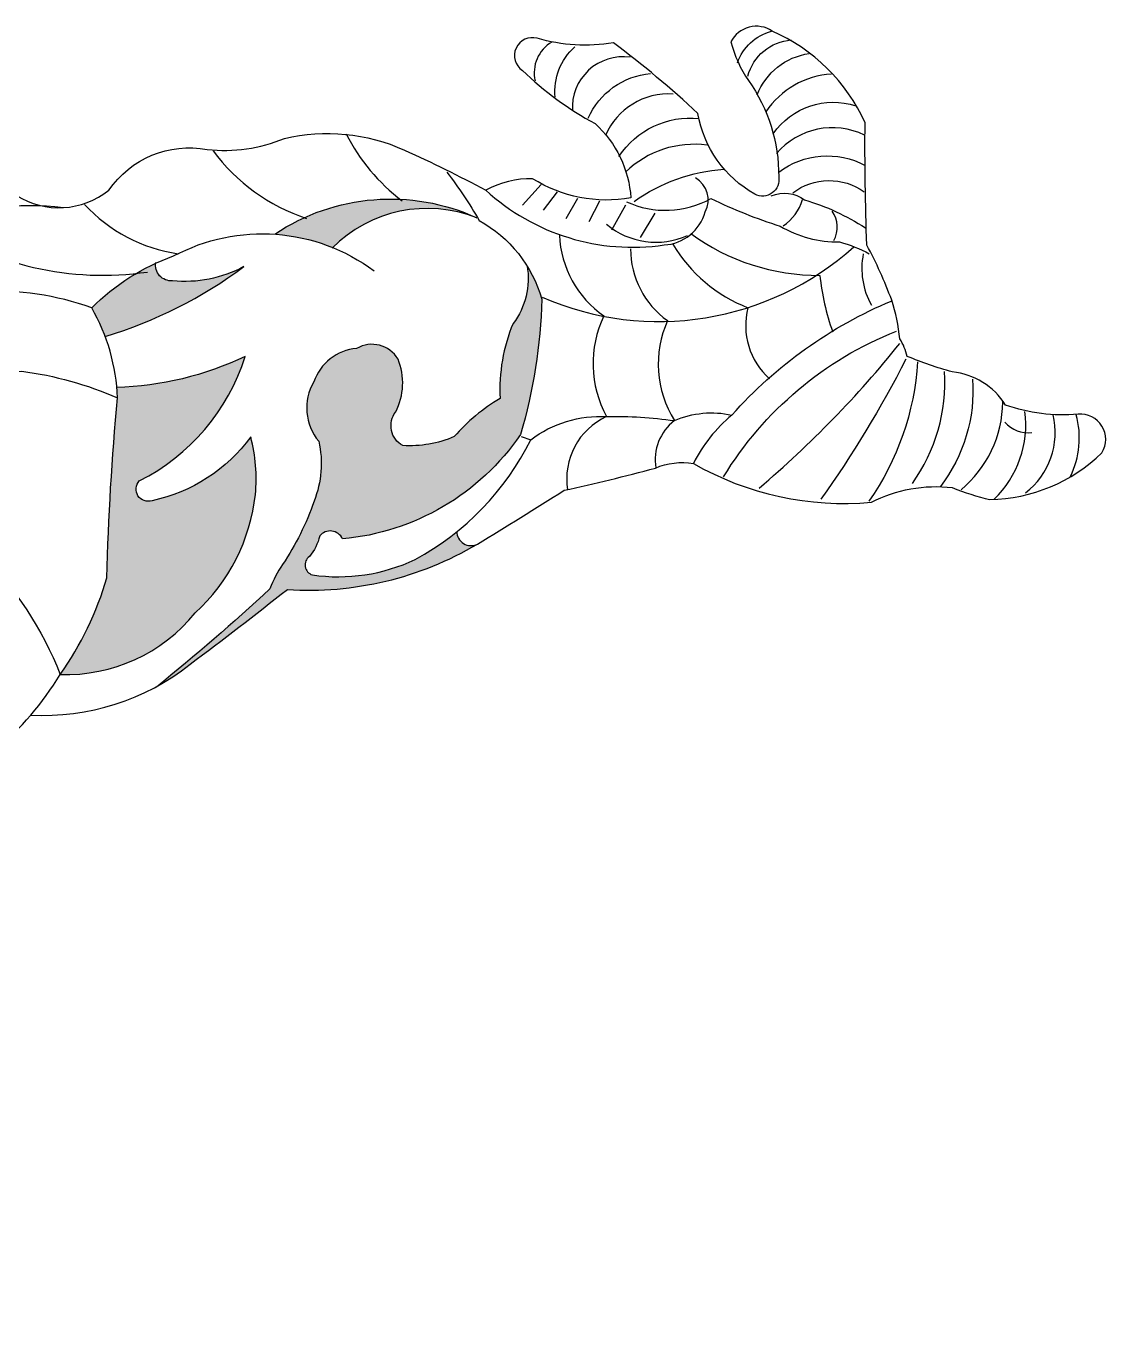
# Model space of a CAD drawing. Header units: centimetres. Extents: x 66 to 173, y 7 to 93.
# Drawn here: x 142.8 to 172.93, y 49.45 to 86.12 of the extents above; entities that cross this region are included whole.
import ezdxf

# ---------------------------------------------------------------- set-up
doc = ezdxf.new("R2010")
doc.units = ezdxf.units.CM
doc.header["$MEASUREMENT"] = 0

msp = doc.modelspace()

# ---------------------------------------------------------------- hatches: boundary and pattern name
for points in [[(149.7292423039483, 80.31631205057568, -0.0799320026104473), (151.3467173688949, 79.94364140783514, -0.2974341111935532), (155.3717571795459, 80.77398906945601, 0.259915520132617)], [(146.4093578631721, 79.50377644629062, 0.08934590189666702), (144.6238225558924, 78.26040113075845, -0.0399930757709779), (144.9983008361801, 77.46102761136319, 0.08714847806249787), (148.8678538686633, 79.4102930286372, -0.1502239540895523), (146.8741837528404, 79.01402102773287, -0.4774056600619346)], [(151.622472466617, 71.80791208994292, 0.2237939098495734), (156.5898097682832, 74.72029203910793, 0.06499492855063872), (157.1846796958295, 78.50109452739748, 0.0701604657105634), (156.7741264121175, 79.43010085051529, -0.2102541887898081), (156.3844560869345, 77.82239526541152, 0.1107263599467762), (156.0195203035715, 75.73010239971745, 0.08027478757952321), (154.7403008971887, 74.6645836358245, -0.1180345427826417), (153.3035079464391, 74.41288047868468, -0.457854823648939), (153.1075819104515, 75.35443661640058, 0.217852574551576), (153.172890589114, 76.82736605400966, 0.410697390633104), (152.0159921919368, 77.12568066276049, 0.291873459111422), (150.8201605032157, 76.19320456628677, 0.314585644717958), (150.9601080325236, 74.53382846238112, -0.1518251951157642), (150.8284376596856, 72.86159527230029, -0.06564862805607749), (149.9504105981301, 71.09617328647677, 0.05487410531348217), (149.5958771939114, 70.4156425388979, -0.01792364775946583), (146.4814152664817, 67.71374135363479, 0.04077063685019534), (147.3717215978156, 68.30973059201864, 0.005955882542060318), (150.0830312622367, 70.39642285077548, 0.1504298792771473), (155.3627216975463, 71.64757188163291, -0.5190395892837982), (154.8135169976432, 72.00631809204155, -0.04531744280640462), (153.6545651368557, 71.23363989444266, -0.1475078967245269), (150.7808989334543, 70.80293581947198, -0.6199901778446099), (150.6987940260578, 71.31567898424099, 0.1190339057196282), (150.9861606969023, 71.88995089312365, -0.5563884912621317)], [(145.0478112819092, 70.72549223078826, -0.08292270193510255), (143.7439602354218, 68.02368761399042, 0.2362144054235474), (147.5122098894214, 69.7428473222978, 0.181193055913266), (149.1908041440616, 73.04966748308684, 0.08907828044036066), (149.0624994326674, 74.6538282830986, -0.1848704999250936), (146.3060617590759, 72.87441171643336, -0.7762731334133569), (145.9514171388174, 73.42727184437597, 0.2019360997770469), (148.9094065906145, 76.90232894057297, -0.104055664472542), (145.3250934449059, 76.03726271662984, -0.01323041687326367), (145.344561542608, 75.74546914936205, 0.01792185575834557)]]:
    msp.add_hatch(color=256).paths.add_polyline_path(points)

# ---------------------------------------------------------------- linework, layer by layer
for points in [[(142.9210045749087, 66.891138103038, 0.1834416451737562), (147.371721597815, 68.30973059201823, 0.005955882542061525), (150.0830312622367, 70.39642285077547, 0.1512396624569907), (155.3878771517261, 71.66240857693701, 0.00395823735740789), (157.8076017830183, 73.16436480160782, 0.01321429239565619), (160.3556469120886, 73.78712755140886, -0.1396005114744178), (161.4188581072953, 73.9153439093809, 0.1540011443554893), (166.3869716600161, 72.83028894022212, -0.1492120313460978), (168.6433405457397, 73.24020919111899, 0.03793837330194318), (169.6946014484061, 72.90714967162869, 0.1905301596469342), (172.8227488231492, 74.21376816941267, 0.6152748661170739), (172.1560950972029, 75.28980646385241, -0.1068204377104229), (170.1304915699372, 75.54600624737374, 0.2315651463520182), (168.6433405457397, 76.46832506987566, -0.02940281105309719), (167.386953125957, 76.90386490094963, 0.0828091891618449), (167.1818283628835, 77.3906438923776, 0.05180312577598462), (166.9519014368099, 78.47439682901991, 0.03353634031036055), (166.2596071154795, 80.01159553014828, -0.01192032752718454), (166.2098677281961, 83.42843246137599, 0.1840737983193313), (163.6170892495511, 85.98550686170786, 0.452617609395985), (162.4663478182751, 85.68298936183899, 0.08732391267904333), (162.9535173765321, 84.60695106739925, -0.1573445255496703), (163.7996552701675, 81.91685334042471, -0.6167951465828673), (163.1330015442212, 81.43007434899673, -0.2249705425005396), (161.5432881384868, 83.68463224489732, 0.02805231853444405), (159.1843586252693, 85.65736978166191, -0.1130180504278812), (157.0561927164669, 85.7854696734225, 0.855964621547457), (156.64594319032, 84.88877043109765, 0.06797055605905063), (158.6715467175856, 83.40281188576118, -0.19501018666015), (159.6715281835262, 81.32759403741308, -0.1851614308351961), (156.9279897395459, 81.86561418007068, 0.1279059822380733), (155.6206003987106, 81.54590021446903, 0.5703284598232751)], [(162.6511016116059, 85.09959782188035, -0.2541430935083442), (163.5991946805842, 85.98083721390378, -1.827782613495492)], [(157.4693037805681, 85.68089356397778, 0.3315932158822553), (157.0007083880264, 84.59599468960695, 2.415315557840256)], [(157.5607373310785, 84.13919514401451, -0.2421035150091639), (158.1093366714159, 85.54385373742895, -0.2760886068487122)], [(162.937734719415, 84.72507110811702, -0.321521846265918), (164.1504116420127, 85.73849646463738, 0.879223435580824)], [(159.6522728476861, 85.25835397502253, 0.473208881205133), (158.0407616720935, 83.76233562100528, -72.53297820128107)], [(163.1973679259969, 84.20926073370005, -0.266306786649282), (164.6461469435081, 85.36222951898868, 0.06800195980930698)], [(158.4815648766944, 83.5556022364222, -0.2720265674185993), (160.2223980488434, 84.80290555036697, 0.9429512771062748)], [(165.2743786223483, 84.7857453119889, 0.2336010455874663), (163.4409682851759, 83.73526233566595, 3.767119124882628)], [(160.8507965593203, 84.22592195956392, 0.3188656695649456), (158.9656016821313, 83.07195403537965, -3.466708675733742)], [(163.6461051198436, 83.12034562542605, -0.3310638661518557), (165.9538943462952, 83.90180219293556, -0.1847211167669449)], [(159.340488071487, 82.48687931309676, -0.2775222690807331), (161.5738501064992, 83.54751147623145, -0.1287436667470684)], [(166.197494705474, 83.08191349347501, 0.3397057399692446), (163.7358526894612, 82.56948259220087, -0.1390944776656433)], [(131.1617950526278, 76.77520159532916, -0.1671679056469743), (132.8421462914714, 76.90775458947932, -0.2525672231810365), (135.9670106977574, 78.2185552167406, -0.3352246265879366), (138.3278395506599, 80.81765375136358, -0.2328491656990756), (142.5191247116038, 81.39560816964693, 0.3185528879413757), (145.0986115027288, 81.54288906490531, -0.2959931855673661), (147.8444820963882, 82.68152424239477, 0.1274572858421067), (150.0010974040264, 82.99073220786417, -0.1632871187463902), (153.3506519063181, 82.66523577210323, -0.01608173369838484), (155.6206003987106, 81.54590021446903, -0.1225338226156426)], [(151.7247139598707, 83.11578100399598, 0.1138891276147625), (153.2847041701447, 81.24939658358355, 0.04759532810778642)], [(148.009473718263, 82.64405738412614, 0.1547157625673091), (150.6162997301909, 80.75716347788162, 2.851800227905497)], [(161.8031304230781, 82.80082650170179, 0.2290546345361455), (159.5273087551757, 82.05414115588312, -2.170751664782241)], [(163.7999579094049, 82.04424147532852, -0.2939424013635086), (166.2103158803111, 82.2364028776618, -1.083308961210334)], [(154.5368017352467, 82.04927570279386, -0.03164272924478514), (155.439953696435, 80.69563416053293, -0.200459315531758), (157.1846796958295, 78.50109452739748, -0.06499492855063825), (156.5898097682832, 74.72029203910796, -0.2237939098495741), (151.622472466617, 71.80791208994292, 0.5563884912621345), (150.9861606969023, 71.88995089312367, -0.1190339057196306), (150.6987940260578, 71.31567898424099, 0.619990177844548), (150.7808989334543, 70.802935819472, 0.1475078967245426), (153.654565136856, 71.23363989444277, 0.1543531730736317), (156.8771764391278, 74.57672391857855, 2.195610870660976)], [(155.6206003987106, 81.54590021446903, 0.2253921337135548), (160.6013426815404, 80.01410005141042, 0.3218109077793763), (161.7461326461219, 80.93893235411396, 0.3994964109554333), (161.4782043861453, 81.88810310866988, 2.147556983021098)], [(159.7650811291809, 81.23109092996563, -0.1381176238234932), (162.2701831136621, 82.13050677856006, -0.5089996554960715)], [(164.1894391228798, 81.47026866761881, -0.3292503349043004), (166.1881154962857, 81.49554788415716, 0.6663415724948628)], [(163.5878069493388, 81.38577701228918, -0.2605837133411457), (164.523240441183, 81.277093274827, -0.06783157924908492), (166.2200719327257, 80.49456850865442, 2.298853593642645)], [(137.1271181948209, 78.05444677622354, -0.2255394928194379), (138.458745191851, 79.80740479365997, -0.07002743159571273), (140.0862892378803, 80.65220395921841, -0.1163005235343318), (143.8323264844279, 81.05839713391639, -0.4865776519786947)], [(144.4221932955494, 81.14704405429823, 0.1722274704698862), (147.0369247519965, 79.77032694005494, -0.0747778774325873)], [(149.7352100853876, 80.32029827391653, -0.2595860448347231), (155.3717571795459, 80.77398906945598, 0.2989157955756852), (151.332231593718, 79.92918552902447, 0.5284365360168722)], [(159.5515915905715, 81.22086302987046, 0.2406688244973358), (161.908170892722, 81.31284284322527, 0.03884130337932594), (163.8413014059337, 80.54021107440396, 0.1376216118983635), (165.4982712584259, 80.09870678217573, -0.05545215560880272), (166.3267558575513, 79.76757893429365, -41.56112550133336)], [(163.9244293579058, 80.54742856269493, 0.1722069728608867), (164.46210024468, 81.28165567495658, 0.2388009764655147)], [(138.3278395506599, 80.81765375136358, 0.22822537589312), (140.0862892378803, 80.65220395921841, 0.1869519080663465), (146.1778675171258, 79.25967597546547, 2.167589246885426)], [(165.3402960918353, 80.1355445988471, 0.2885256615609026), (165.2865291994303, 80.95931215525368, 1.021685671331405)], [(144.6238225558924, 78.26040113075847, -0.1115625974256887), (146.9093419242595, 79.70700552898043, -0.2913719512267061), (152.5064902503199, 79.28916358483853, 0.6259461452894128)], [(158.9914357246272, 80.59255503663299, 0.2863968384074903), (161.2532278332497, 80.28040377327426, 0.3328381544480952)], [(161.3445625932616, 80.3335281851348, 0.1608102333107678), (164.9502960646822, 79.16641105842861, 0.0645693313712939), (165.3057907296837, 77.59333982566022, -1.104212047754487)], [(157.1940806482225, 78.55701430283769, 0.2938897816905935), (165.8951983968294, 79.96212698278843, 5.368517504227706)], [(157.6766382131477, 80.28537459138418, 0.2317756969417162), (158.9188129318303, 78.03215969789038, 0.2427334673734972), (158.9952545335021, 75.22518868671412, 0.3377523768669348), (157.905963018163, 73.18201907633494, 0.6409327202343216)], [(160.8469613944024, 80.03686747319266, 0.1669702033952795), (162.9373421743876, 78.26215211516536, 0.277460691603959), (163.5386845188499, 76.27882984789237, -0.2685765552554433)], [(159.6641375211396, 79.90837137950372, 0.2430066117141896), (160.6960978352249, 77.903392191889, 0.2482687217671882), (160.8871815579113, 75.11061816099881, 0.2799746531838771), (160.3712014008687, 73.79306064251944, -0.6224677461506511)], [(166.1583389932312, 79.76509760941843, 0.178003435225737), (166.3852862838637, 78.33473096058631, -221.6988620959098)], [(144.9984191156935, 77.46106326662951, 0.08714599328020843), (148.8678538686633, 79.41029302863723, -0.1502239540895506), (146.8741837528405, 79.01402102773287, -0.4949506403491007), (146.4132815885943, 79.52810379409297, 0.7839703871244601)], [(156.7737304173378, 79.43231179997181, -0.2105396863773352), (156.3844560869345, 77.82239526541156, 0.1107263599467792), (156.0195203035715, 75.73010239971744, 0.08027478757952278), (154.7403008971887, 74.6645836358245, -0.1180345427826417), (153.3035079464391, 74.41288047868468, -0.457854823648939), (153.1075819104515, 75.35443661640058, 0.2178525745515806), (153.172890589114, 76.82736605400969, 0.4106973906331005), (152.0159921919368, 77.12568066276049, 0.2918734591114351), (150.8201605032156, 76.19320456628671, 0.3145856447179352), (150.9601080325236, 74.53382846238117, -0.1518251951157819), (150.8284376596856, 72.86159527230015, -0.06564862805613167), (149.9504105981291, 71.09617328647529, 0.05487410531335205), (149.5958771939114, 70.41564253889793, -0.0182248452525458), (146.4274590065012, 67.67027474262757, 0.1093031590659784)], [(129.4924959278647, 49.44922095738346, -0.02986085392042045), (131.7725136378384, 55.07257006124183, -0.0632536506476947), (134.2290764620876, 58.68686386341106, -0.06599574198144474), (138.9535359008039, 63.31674834809928, -0.02330750422487749), (141.9268604513004, 65.90543942929216, 0.08081605561223704), (143.7439602354218, 68.02368761399042, 0.08292270193510434), (145.0478112819092, 70.72549223078832, -0.01792185575834516), (145.344561542608, 75.745469149362, 0.1200430528771395), (144.6238225558924, 78.26040113075847, 0.09647951324147196), (141.5322640970975, 78.72415475228723, 0.1411605440358598), (137.5043601874336, 78.2702444269947, 0.1989936450100218), (135.3238404464881, 76.21251636905988, -0.2757541309960281)], [(156.6090851871851, 74.67159705009111), (156.8771764391278, 74.57672391857855, -0.1764881084127396), (158.9952545335021, 75.22518868671412, -0.04077120376346301), (160.8871815579113, 75.11061816099881, -0.159809058202058), (162.4922635001965, 75.26467602221072, -0.1126988588855004), (166.9613840576132, 78.45683531288276, -323.211083751617)], [(162.2582876908481, 73.53988270778895, -0.1627353006335765), (167.0851692065579, 77.61082865486787, -1.250894462664641)], [(163.2563890335938, 73.22924816029365, 0.04691991109220339), (167.1833427551891, 77.26749579257663, 2.634407430525338)], [(143.7439602354218, 68.02368761399042, 0.2362144054235518), (147.5122098894214, 69.74284732229785, 0.1811930559133269), (149.1908041440617, 73.04966748308814, 0.0890782804402888), (149.0624994326674, 74.65382828309862, -0.1848704999250855), (146.3060617590761, 72.8744117164334, 0.5013778036299166), (146.3060617590761, 72.8744117164334, -0.776273133413568), (145.9514171388173, 73.42727184437595, 0.2019360997770484), (148.9094065906145, 76.90232894057297, -0.1044515777182671), (145.3110705444603, 76.03686056076026, -0.5550765408592329)], [(167.3469659904826, 76.82606798589744, -0.03794558797490524), (164.9744310414511, 72.91861398408743, -0.2262752377687267)], [(167.6766946541265, 76.75164940311949, -0.1360377981754961), (166.3186249415501, 72.85770549681044, -1.186454981204093)], [(130.3652659912842, 66.32979450839716, 0.1299064283869284), (130.7136001267071, 66.87070800168736, -0.07761094359370589), (134.7716656951459, 69.88990888710082, -0.03051681953224169), (135.752861003773, 70.28210210905662, -0.1706393128659316), (136.857716169471, 73.64659741476963, -0.2179233624192051), (142.6707383390089, 76.49133203538683, -0.07017545024381427), (145.344561542608, 75.7454691493619, -0.3577122377673681)], [(167.5290787508091, 73.35919822199263, 0.1722116794651158), (168.4295384434358, 76.48615321081259, -0.7120700202202547)], [(131.2617458528014, 75.99952051787622, -0.1254984264858437), (133.1646955416083, 75.84321465272092, -0.2784251345628295), (136.3697484280486, 73.80155609372983, 0.07943263390581892), (136.857716169471, 73.64659741476966, -0.1752862680678345), (141.5152968797768, 71.39681601726657, -0.1052812767204692), (143.7439602354218, 68.02368761399042, 0.890177781951721)], [(169.2119048900154, 76.26490650765312, -0.1821387174229905), (168.3114451973886, 73.27069961498668, -1.057644822063997)], [(168.8871491176271, 73.18220063669166, 0.2214894191473382), (170.0533179596185, 75.63066568631749, 337.9620897252844)], [(162.4922635001965, 75.26467602221072, 0.102188805006457), (161.4188581072953, 73.91534390938088, -1.265071492258339)], [(169.8171314675239, 72.91670444438469, 0.2345566313680526), (170.6733061928831, 75.3651694940105, -2.832842731653988)], [(170.688067848639, 73.09370202968573, 0.2977958078345825), (171.4556726394626, 75.2766705157155, -1.347766214238576)], [(171.9428066251657, 73.55094563700948, 0.1788642700933827), (172.1051848384807, 75.2766705157155, 0.6641296730447197)], [(170.1123645826421, 75.07017364227191, 0.2464813390584726), (170.8652077177099, 74.7751777905333, 0.2858444670529168)], [(154.8132892659655, 72.0169923640931, 0.550356481672783), (155.3887089616507, 71.65899970019004, 2.751526323199348)]]:
    msp.add_lwpolyline(points, format="xyb")
for points in [[(157.1725469365021, 81.70081282045639), (156.6441198308817, 81.12171251064787)], [(157.6157440115284, 81.49642449765862), (157.2236850857066, 80.98545387630877)], [(158.1782629985378, 81.30906868979775), (157.8543884897362, 80.74700089492619)], [(158.7919201347518, 81.24093900133916), (158.5021375073395, 80.66183906281972)], [(159.5248998371907, 81.12171251064787), (159.1328409113691, 80.42338608143722)], [(160.3431089159817, 80.90029204420223), (159.9340043765862, 80.21899775863945)]]:
    msp.add_lwpolyline(points)

doc.saveas('drawing.dxf')
